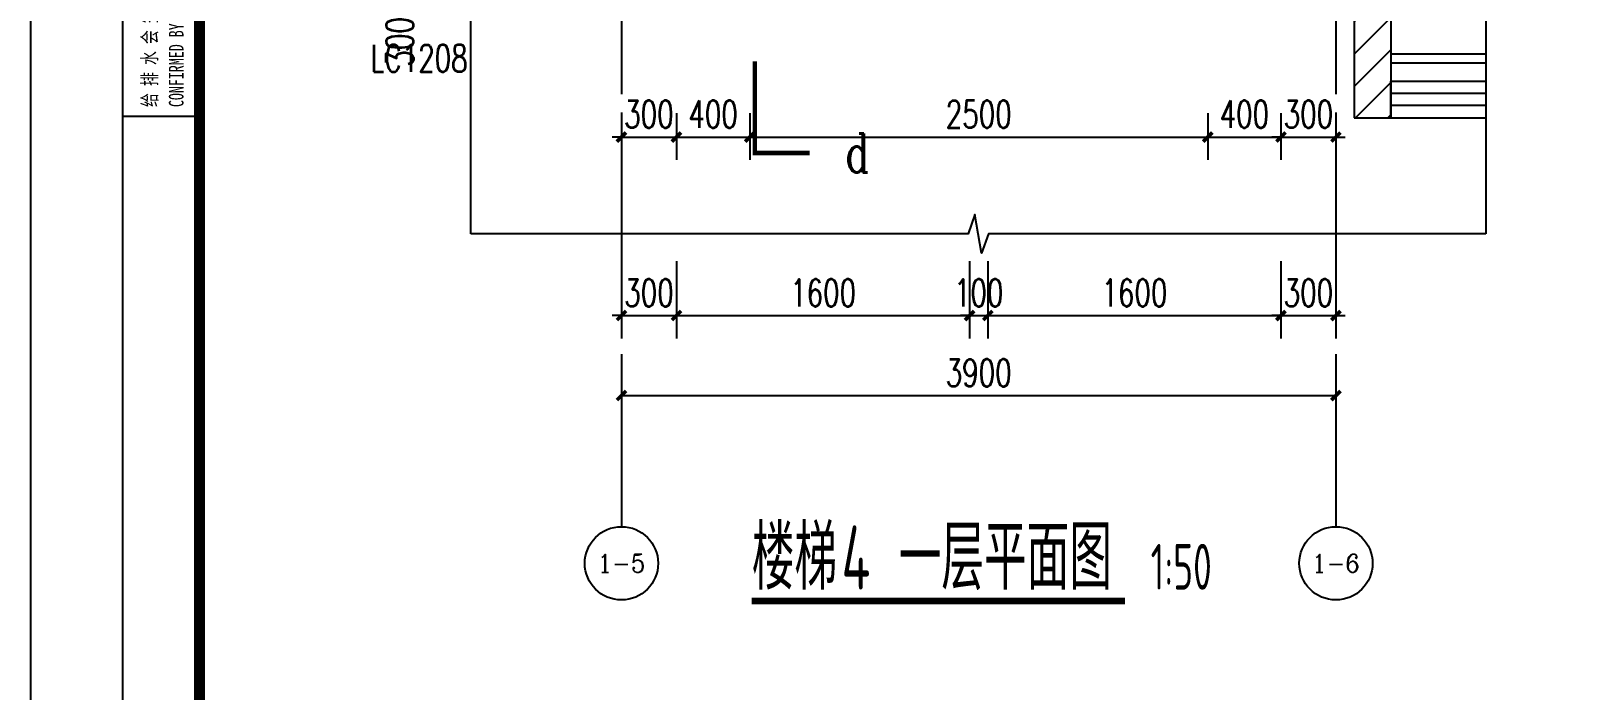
# Model space of a CAD drawing. Header units: millimetres. Extents: x -1048436 to -185795, y -983427 to 400387.
# Drawn here: x -493569 to -485145, y -673750 to -670152 of the extents above; entities that cross this region are included whole.
import ezdxf
from ezdxf.enums import TextEntityAlignment as Align

# ---------------------------------------------------------------- set-up
doc = ezdxf.new("R2010")
doc.units = ezdxf.units.MM
doc.header["$LTSCALE"] = 500
doc.linetypes.add('DOTE', pattern=[2.42, 2, -0.2, 0.02, -0.2])
for name, color, linetype in [('2017_11-sheet-L2$0$C-SHET-TTLB', 11, 'Continuous'), ('C-SHET-TTLB', 11, 'Continuous'), ('DIM_SYMB', 3, 'Continuous'), ('PUB_DIM', 3, 'Continuous'), ('PUB_TEXT', 7, 'Continuous'), ('WINDOW', 4, 'Continuous'), ('WINDOW_TEXT', 7, 'Continuous'), ('建-填充', 9, 'Continuous'), ('建-墙', 254, 'Continuous'), ('建-文字', 4, 'Continuous'), ('建-楼梯-扶手栏杆', 3, 'Continuous'), ('建-符号', 13, 'Continuous'), ('建-轴线', 16, 'DOTE')]:
    doc.layers.add(name, color=color, linetype=linetype)
doc.styles.add('2017_11-sheet-L2$0$SHEET-ECADI', font='simhei.ttf', dxfattribs={"width": 0.7})
doc.styles.add('_TCH_AXIS', font='COMPLEX', dxfattribs={"bigfont": 'GBCBIG'})
doc.styles.add('_TCH_DIM_T3', font='SIMPLEX', dxfattribs={"width": 0.705882, "bigfont": 'GBCBIG'})
doc.styles.add('_TCH_LABEL', font='COMPLEX', dxfattribs={"bigfont": 'GBCBIG'})
doc.styles.add('_TCH_WINDOW', font='SIMPLEX', dxfattribs={"height": 3.5, "bigfont": 'GBCBIG'})
doc.styles.add('ECADI', font='hzs.shx', dxfattribs={"width": 0.7, "bigfont": 'hztxt.shx'})
doc.styles.add('XD2008', font='xd-hzs.shx', dxfattribs={"width": 0.7, "bigfont": 'xd-hztxt.shx'})
doc.dimstyles.new('_TCH_ARCH&&50', dxfattribs={"dimtxt": 148.75, "dimasz": 50, "dimexe": 125, "dimexo": 150, "dimgap": 50, "dimtad": 1, "dimdec": 0, "dimzin": 0, "dimdsep": 46, "dimtxsty": '_TCH_DIM_T3', "dimblk": 'ARCHTICK', "dimcen": 0.09, "dimclrt": 7, "dimazin": 2, "dimtfac": 1, "dimtdec": 0, "dimtix": 1, "dimtmove": 2, "dimatfit": 3, "dimldrblk": 'ARCHTICK', "dimfxl": 1, "dimtolj": 1, "dimtzin": 0, "dimarcsym": 0})
pattern_1 = [(45, (0, 89.76), (-88.388383, 88.388383), [])]

# ---------------------------------------------------------------- blocks, each defined once
blk = doc.blocks.new('2017_11-sheet-L2$0$2014SHEET-L')
at = {"layer": '2017_11-sheet-L2$0$C-SHET-TTLB'}
for p, q in [((0, -45), (-9, -45)), ((0, -90), (-9, -90)), ((0, -135), (-9, -135)), ((0, -180), (-9, -180)), ((0, -225), (-9, -225))]:
    blk.add_line(p, q, dxfattribs=at)
at = {"layer": '2017_11-sheet-L2$0$C-SHET-TTLB', "style": '2017_11-sheet-L2$0$SHEET-ECADI', "width": 0.7}
for s, p in [('CONFIRMED BY A /DATE', (-2.33, -43.96)), ('建 筑 会 签/日 期', (-5.24, -43.96)), ('CONFIRMED BY S /DATE', (-2.33, -88.96)), ('结 构 会 签/日 期', (-5.24, -88.96)), ('CONFIRMED BY M /DATE', (-2.33, -133.96)), ('暖 动 会 签/日 期', (-5.24, -133.96)), ('CONFIRMED BY E /DATE', (-2.33, -178.96)), ('电 气 会 签/日 期', (-5.24, -178.96)), ('给 排 水 会 签/日 期', (-5.24, -223.96)), ('CONFIRMED BY P /DATE', (-2.33, -223.96))]:
    blk.add_text(s, height=1.6, rotation=90, dxfattribs=at).set_placement(p)
blk = doc.blocks.new('2017_11-sheet-L2', base_point=(18.4, 410))
at = {"layer": '2017_11-sheet-L2$0$C-SHET-TTLB'}
blk.add_blockref('2017_11-sheet-L2$0$2014SHEET-L', (19, 410.6), dxfattribs=at)
blk = doc.blocks.new('集团图框A1')
at = {"layer": 'C-SHET-TTLB'}
blk.add_line((259.85, -109.93), (259.85, -685.13), dxfattribs=at)
blk.add_lwpolyline([(1090.85, -100.53), (1090.85, -694.53), (249.85, -694.53), (249.85, -100.53)], close=True, dxfattribs=at)
at = {"layer": 'C-SHET-TTLB', "const_width": 1.2}
blk.add_lwpolyline([(268.25, -110.53), (1080.85, -110.53), (1080.85, -684.53), (268.25, -684.53)], close=True, dxfattribs=at)
at = {"layer": 'C-SHET-TTLB'}
blk.add_blockref('2017_11-sheet-L2', (268.25, -110.53), dxfattribs=at)
at = {"color": 2, "style": 'ECADI', "width": 0.7}
for tag, p in [('序号1', (1009.72, -381.88)), ('记要1', (1037.92, -381.9)), ('日期1', (1073.26, -381.71)), ('序号2', (1009.72, -387.77)), ('日期2', (1073.26, -387.6)), ('记要2', (1037.92, -387.79)), ('序号3', (1009.72, -393.63)), ('记要3', (1037.92, -393.65)), ('日期3', (1073.26, -393.46)), ('序号4', (1009.72, -399.51)), ('日期4', (1073.26, -399.35)), ('记要4', (1037.92, -399.53)), ('合作设计单位', (1042.53, -542.75)), ('审定人', (1041.84, -561.74)), ('审核人', (1041.84, -571.23)), ('设计总负责人', (1041.84, -580.99)), ('专业负责人', (1041.84, -591.72)), ('校对人', (1041.84, -601.96)), ('设计人', (1041.84, -611.83)), ('建设单位上', (1044.38, -619.93)), ('建设单位中', (1044.38, -623.89)), ('建设单位下', (1044.38, -627.74)), ('项目名称上', (1044.35, -632.3)), ('项目名称中', (1044.35, -636.38)), ('项目名称下', (1044.35, -640.33)), ('子项', (1043.59, -646.93)), ('图名上', (1044.47, -653.59)), ('图名中', (1044.47, -657.5)), ('图名下', (1044.47, -661.62)), ('工程编号', (1027.1, -667.58)), ('阶段', (1063.92, -667.61)), ('专业', (1063.72, -673.97)), ('比例', (1025.96, -674.19)), ('日期', (1026.1, -680.73)), ('图别、图号', (1066.05, -680.84))]:
    blk.add_attdef(tag, text='', height=3.5, dxfattribs=at).set_placement(p, align=Align.MIDDLE)
blk = doc.blocks.new('A1')
blk.add_blockref('集团图框A1', (-609654.51, -640037.88))
blk = doc.blocks.new('_ArchTick')
at = {"color": 0, "linetype": 'ByBlock', "const_width": 0.4}
blk.add_lwpolyline([(-0.5, -0.5), (0.5, 0.5)], dxfattribs=at)
blk = doc.blocks.new('*D190')
at = {"layer": 'Defpoints', "color": 0, "transparency": 16777216}
for p in [(-486745.1, -670450.9), (-486445.1, -670450.9), (-486445.1, -670732)]:
    blk.add_point(p, dxfattribs=at)
at = {"layer": 'PUB_DIM', "color": 0, "lineweight": -2, "transparency": 16777216}
for p, q in [((-486745.1, -670600.9), (-486745.1, -670857)), ((-486445.1, -670600.9), (-486445.1, -670857)), ((-486745.1, -670732), (-486795.1, -670732)), ((-486745.1, -670732), (-486445.1, -670732)), ((-486445.1, -670732), (-486395.1, -670732))]:
    blk.add_line(p, q, dxfattribs=at)
at = {"layer": 'PUB_DIM', "color": 0, "lineweight": -2, "transparency": 16777216, "xscale": 50, "yscale": 50, "zscale": 50}
blk.add_blockref('_ArchTick', (-486745.1, -670732), dxfattribs=at)
at = {"layer": 'PUB_DIM', "color": 0, "lineweight": -2, "transparency": 16777216, "xscale": 50, "yscale": 50, "zscale": 50, "rotation": 180}
blk.add_blockref('_ArchTick', (-486445.1, -670732), dxfattribs=at)
at = {"layer": 'PUB_DIM', "color": 7, "transparency": 16777216, "insert": (-486595.1, -670607.6), "char_height": 148.75, "attachment_point": 5, "style": '_TCH_DIM_T3'}
blk.add_mtext('\\A1;300', dxfattribs=at)
blk = doc.blocks.new('*D191')
at = {"layer": 'Defpoints', "color": 0, "transparency": 16777216}
for p in [(-487144.7, -670450.9), (-486745.1, -670450.9), (-486745.1, -670732)]:
    blk.add_point(p, dxfattribs=at)
at = {"layer": 'PUB_DIM', "color": 0, "lineweight": -2, "transparency": 16777216}
for p, q in [((-487144.7, -670600.9), (-487144.7, -670857)), ((-486745.1, -670600.9), (-486745.1, -670857)), ((-487144.7, -670732), (-486745.1, -670732))]:
    blk.add_line(p, q, dxfattribs=at)
at = {"layer": 'PUB_DIM', "color": 0, "lineweight": -2, "transparency": 16777216, "xscale": 50, "yscale": 50, "zscale": 50, "rotation": 180}
blk.add_blockref('_ArchTick', (-487144.7, -670732), dxfattribs=at)
at = {"layer": 'PUB_DIM', "color": 0, "lineweight": -2, "transparency": 16777216, "xscale": 50, "yscale": 50, "zscale": 50}
blk.add_blockref('_ArchTick', (-486745.1, -670732), dxfattribs=at)
at = {"layer": 'PUB_DIM', "color": 7, "transparency": 16777216, "insert": (-486944.9, -670607.6), "char_height": 148.75, "attachment_point": 5, "style": '_TCH_DIM_T3'}
blk.add_mtext('\\A1;400', dxfattribs=at)
blk = doc.blocks.new('*D192')
at = {"layer": 'Defpoints', "color": 0, "transparency": 16777216}
for p in [(-489644.7, -670450.9), (-487144.7, -670450.9), (-487144.7, -670732)]:
    blk.add_point(p, dxfattribs=at)
at = {"layer": 'PUB_DIM', "color": 0, "lineweight": -2, "transparency": 16777216}
for p, q in [((-489644.7, -670600.9), (-489644.7, -670857)), ((-487144.7, -670600.9), (-487144.7, -670857)), ((-489644.7, -670732), (-487144.7, -670732))]:
    blk.add_line(p, q, dxfattribs=at)
at = {"layer": 'PUB_DIM', "color": 0, "lineweight": -2, "transparency": 16777216, "xscale": 50, "yscale": 50, "zscale": 50, "rotation": 180}
blk.add_blockref('_ArchTick', (-489644.7, -670732), dxfattribs=at)
at = {"layer": 'PUB_DIM', "color": 0, "lineweight": -2, "transparency": 16777216, "xscale": 50, "yscale": 50, "zscale": 50}
blk.add_blockref('_ArchTick', (-487144.7, -670732), dxfattribs=at)
at = {"layer": 'PUB_DIM', "color": 7, "transparency": 16777216, "insert": (-488394.7, -670607.6), "char_height": 148.75, "attachment_point": 5, "style": '_TCH_DIM_T3'}
blk.add_mtext('\\A1;2500', dxfattribs=at)
blk = doc.blocks.new('*D193')
at = {"layer": 'Defpoints', "color": 0, "transparency": 16777216}
for p in [(-490045.1, -670450.9), (-489644.7, -670450.9), (-489644.7, -670732)]:
    blk.add_point(p, dxfattribs=at)
at = {"layer": 'PUB_DIM', "color": 0, "lineweight": -2, "transparency": 16777216}
for p, q in [((-490045.1, -670600.9), (-490045.1, -670857)), ((-489644.7, -670600.9), (-489644.7, -670857)), ((-490045.1, -670732), (-489644.7, -670732))]:
    blk.add_line(p, q, dxfattribs=at)
at = {"layer": 'PUB_DIM', "color": 0, "lineweight": -2, "transparency": 16777216, "xscale": 50, "yscale": 50, "zscale": 50, "rotation": 180}
blk.add_blockref('_ArchTick', (-490045.1, -670732), dxfattribs=at)
at = {"layer": 'PUB_DIM', "color": 0, "lineweight": -2, "transparency": 16777216, "xscale": 50, "yscale": 50, "zscale": 50}
blk.add_blockref('_ArchTick', (-489644.7, -670732), dxfattribs=at)
at = {"layer": 'PUB_DIM', "color": 7, "transparency": 16777216, "insert": (-489844.9, -670607.6), "char_height": 148.75, "attachment_point": 5, "style": '_TCH_DIM_T3'}
blk.add_mtext('\\A1;400', dxfattribs=at)
blk = doc.blocks.new('*D194')
at = {"layer": 'Defpoints', "color": 0, "transparency": 16777216}
for p in [(-490345.1, -670450.9), (-490045.1, -670450.9), (-490045.1, -670732)]:
    blk.add_point(p, dxfattribs=at)
at = {"layer": 'PUB_DIM', "color": 0, "lineweight": -2, "transparency": 16777216}
for p, q in [((-490345.1, -670600.9), (-490345.1, -670857)), ((-490045.1, -670600.9), (-490045.1, -670857)), ((-490345.1, -670732), (-490395.1, -670732)), ((-490345.1, -670732), (-490045.1, -670732)), ((-490045.1, -670732), (-489995.1, -670732))]:
    blk.add_line(p, q, dxfattribs=at)
at = {"layer": 'PUB_DIM', "color": 0, "lineweight": -2, "transparency": 16777216, "xscale": 50, "yscale": 50, "zscale": 50}
blk.add_blockref('_ArchTick', (-490345.1, -670732), dxfattribs=at)
at = {"layer": 'PUB_DIM', "color": 0, "lineweight": -2, "transparency": 16777216, "xscale": 50, "yscale": 50, "zscale": 50, "rotation": 180}
blk.add_blockref('_ArchTick', (-490045.1, -670732), dxfattribs=at)
at = {"layer": 'PUB_DIM', "color": 7, "transparency": 16777216, "insert": (-490195.1, -670607.6), "char_height": 148.75, "attachment_point": 5, "style": '_TCH_DIM_T3'}
blk.add_mtext('\\A1;300', dxfattribs=at)
blk = doc.blocks.new('*D2472')
at = {"layer": 'Defpoints', "color": 0, "transparency": 16777216}
for p in [(-490345.1, -671830.9), (-486445.1, -671830.9), (-486445.1, -672142.7)]:
    blk.add_point(p, dxfattribs=at)
at = {"layer": 'PUB_DIM', "color": 0, "lineweight": -2, "transparency": 16777216}
for p, q in [((-490345.1, -671980.9), (-490345.1, -672267.7)), ((-486445.1, -671980.9), (-486445.1, -672267.7)), ((-490345.1, -672142.7), (-486445.1, -672142.7))]:
    blk.add_line(p, q, dxfattribs=at)
at = {"layer": 'PUB_DIM', "color": 0, "lineweight": -2, "transparency": 16777216, "xscale": 50, "yscale": 50, "zscale": 50, "rotation": 180}
blk.add_blockref('_ArchTick', (-490345.1, -672142.7), dxfattribs=at)
at = {"layer": 'PUB_DIM', "color": 0, "lineweight": -2, "transparency": 16777216, "xscale": 50, "yscale": 50, "zscale": 50}
blk.add_blockref('_ArchTick', (-486445.1, -672142.7), dxfattribs=at)
at = {"layer": 'PUB_DIM', "color": 7, "transparency": 16777216, "insert": (-488395.1, -672018.3), "char_height": 148.75, "attachment_point": 5, "style": '_TCH_DIM_T3'}
blk.add_mtext('\\A1;3900', dxfattribs=at)
blk = doc.blocks.new('*D2473')
at = {"layer": 'Defpoints', "color": 0, "transparency": 16777216}
for p in [(-486745.1, -671259.8), (-486445.1, -671259.8), (-486445.1, -671705.9)]:
    blk.add_point(p, dxfattribs=at)
at = {"layer": 'PUB_DIM', "color": 0, "lineweight": -2, "transparency": 16777216}
for p, q in [((-486745.1, -671409.8), (-486745.1, -671830.9)), ((-486445.1, -671409.8), (-486445.1, -671830.9)), ((-486745.1, -671705.9), (-486795.1, -671705.9)), ((-486745.1, -671705.9), (-486445.1, -671705.9)), ((-486445.1, -671705.9), (-486395.1, -671705.9))]:
    blk.add_line(p, q, dxfattribs=at)
at = {"layer": 'PUB_DIM', "color": 0, "lineweight": -2, "transparency": 16777216, "xscale": 50, "yscale": 50, "zscale": 50}
blk.add_blockref('_ArchTick', (-486745.1, -671705.9), dxfattribs=at)
at = {"layer": 'PUB_DIM', "color": 0, "lineweight": -2, "transparency": 16777216, "xscale": 50, "yscale": 50, "zscale": 50, "rotation": 180}
blk.add_blockref('_ArchTick', (-486445.1, -671705.9), dxfattribs=at)
at = {"layer": 'PUB_DIM', "color": 7, "transparency": 16777216, "insert": (-486595.1, -671581.5), "char_height": 148.75, "attachment_point": 5, "style": '_TCH_DIM_T3'}
blk.add_mtext('\\A1;300', dxfattribs=at)
blk = doc.blocks.new('*D2474')
at = {"layer": 'Defpoints', "color": 0, "transparency": 16777216}
for p in [(-488345.1, -671259.8), (-486745.1, -671259.8), (-486745.1, -671705.9)]:
    blk.add_point(p, dxfattribs=at)
at = {"layer": 'PUB_DIM', "color": 0, "lineweight": -2, "transparency": 16777216}
for p, q in [((-488345.1, -671409.8), (-488345.1, -671830.9)), ((-486745.1, -671409.8), (-486745.1, -671830.9)), ((-488345.1, -671705.9), (-486745.1, -671705.9))]:
    blk.add_line(p, q, dxfattribs=at)
at = {"layer": 'PUB_DIM', "color": 0, "lineweight": -2, "transparency": 16777216, "xscale": 50, "yscale": 50, "zscale": 50, "rotation": 180}
blk.add_blockref('_ArchTick', (-488345.1, -671705.9), dxfattribs=at)
at = {"layer": 'PUB_DIM', "color": 0, "lineweight": -2, "transparency": 16777216, "xscale": 50, "yscale": 50, "zscale": 50}
blk.add_blockref('_ArchTick', (-486745.1, -671705.9), dxfattribs=at)
at = {"layer": 'PUB_DIM', "color": 7, "transparency": 16777216, "insert": (-487545.1, -671581.5), "char_height": 148.75, "attachment_point": 5, "style": '_TCH_DIM_T3'}
blk.add_mtext('\\A1;1600', dxfattribs=at)
blk = doc.blocks.new('*D2475')
at = {"layer": 'Defpoints', "color": 0, "transparency": 16777216}
for p in [(-488444.6, -671259.8), (-488345.1, -671259.8), (-488345.1, -671705.9)]:
    blk.add_point(p, dxfattribs=at)
at = {"layer": 'PUB_DIM', "color": 0, "lineweight": -2, "transparency": 16777216}
for p, q in [((-488444.6, -671409.8), (-488444.6, -671830.9)), ((-488345.1, -671409.8), (-488345.1, -671830.9)), ((-488444.6, -671705.9), (-488494.6, -671705.9)), ((-488444.6, -671705.9), (-488345.1, -671705.9)), ((-488345.1, -671705.9), (-488295.1, -671705.9))]:
    blk.add_line(p, q, dxfattribs=at)
at = {"layer": 'PUB_DIM', "color": 0, "lineweight": -2, "transparency": 16777216, "xscale": 50, "yscale": 50, "zscale": 50}
blk.add_blockref('_ArchTick', (-488444.6, -671705.9), dxfattribs=at)
at = {"layer": 'PUB_DIM', "color": 0, "lineweight": -2, "transparency": 16777216, "xscale": 50, "yscale": 50, "zscale": 50, "rotation": 180}
blk.add_blockref('_ArchTick', (-488345.1, -671705.9), dxfattribs=at)
at = {"layer": 'PUB_DIM', "color": 7, "transparency": 16777216, "insert": (-488394.9, -671581.5), "char_height": 148.75, "attachment_point": 5, "style": '_TCH_DIM_T3'}
blk.add_mtext('\\A1;100', dxfattribs=at)
blk = doc.blocks.new('*D2476')
at = {"layer": 'Defpoints', "color": 0, "transparency": 16777216}
for p in [(-490044.6, -671259.8), (-488444.6, -671259.8), (-488444.6, -671705.9)]:
    blk.add_point(p, dxfattribs=at)
at = {"layer": 'PUB_DIM', "color": 0, "lineweight": -2, "transparency": 16777216}
for p, q in [((-490044.6, -671409.8), (-490044.6, -671830.9)), ((-488444.6, -671409.8), (-488444.6, -671830.9)), ((-490044.6, -671705.9), (-488444.6, -671705.9))]:
    blk.add_line(p, q, dxfattribs=at)
at = {"layer": 'PUB_DIM', "color": 0, "lineweight": -2, "transparency": 16777216, "xscale": 50, "yscale": 50, "zscale": 50, "rotation": 180}
blk.add_blockref('_ArchTick', (-490044.6, -671705.9), dxfattribs=at)
at = {"layer": 'PUB_DIM', "color": 0, "lineweight": -2, "transparency": 16777216, "xscale": 50, "yscale": 50, "zscale": 50}
blk.add_blockref('_ArchTick', (-488444.6, -671705.9), dxfattribs=at)
at = {"layer": 'PUB_DIM', "color": 7, "transparency": 16777216, "insert": (-489244.6, -671581.5), "char_height": 148.75, "attachment_point": 5, "style": '_TCH_DIM_T3'}
blk.add_mtext('\\A1;1600', dxfattribs=at)
blk = doc.blocks.new('*D2477')
at = {"layer": 'Defpoints', "color": 0, "transparency": 16777216}
for p in [(-490345.1, -671259.8), (-490044.6, -671259.8), (-490044.6, -671705.9)]:
    blk.add_point(p, dxfattribs=at)
at = {"layer": 'PUB_DIM', "color": 0, "lineweight": -2, "transparency": 16777216}
for p, q in [((-490345.1, -671409.8), (-490345.1, -671830.9)), ((-490044.6, -671409.8), (-490044.6, -671830.9)), ((-490345.1, -671705.9), (-490395.1, -671705.9)), ((-490345.1, -671705.9), (-490044.6, -671705.9)), ((-490044.6, -671705.9), (-489994.6, -671705.9))]:
    blk.add_line(p, q, dxfattribs=at)
at = {"layer": 'PUB_DIM', "color": 0, "lineweight": -2, "transparency": 16777216, "xscale": 50, "yscale": 50, "zscale": 50}
blk.add_blockref('_ArchTick', (-490345.1, -671705.9), dxfattribs=at)
at = {"layer": 'PUB_DIM', "color": 0, "lineweight": -2, "transparency": 16777216, "xscale": 50, "yscale": 50, "zscale": 50, "rotation": 180}
blk.add_blockref('_ArchTick', (-490044.6, -671705.9), dxfattribs=at)
at = {"layer": 'PUB_DIM', "color": 7, "transparency": 16777216, "insert": (-490194.9, -671581.5), "char_height": 148.75, "attachment_point": 5, "style": '_TCH_DIM_T3'}
blk.add_mtext('\\A1;300', dxfattribs=at)
blk = doc.blocks.new('*D2486')
at = {"layer": 'Defpoints', "color": 0, "transparency": 16777216}
for p in [(-491692.5, -669727.2), (-491186.6, -669727.2), (-491186.6, -670027.2)]:
    blk.add_point(p, dxfattribs=at)
at = {"layer": 'PUB_DIM', "color": 0, "lineweight": -2, "transparency": 16777216}
for p, q in [((-491336.6, -669727.2), (-491817.5, -669727.2)), ((-491692.5, -670027.2), (-491692.5, -669727.2)), ((-491336.6, -670027.2), (-491817.5, -670027.2))]:
    blk.add_line(p, q, dxfattribs=at)
at = {"layer": 'PUB_DIM', "color": 0, "lineweight": -2, "transparency": 16777216, "xscale": 50, "yscale": 50, "zscale": 50}
for p, rotation in [((-491692.5, -669727.2), 90), ((-491692.5, -670027.2), 270)]:
    blk.add_blockref('_ArchTick', p, dxfattribs=dict(at, rotation=rotation))
at = {"layer": 'PUB_DIM', "color": 7, "transparency": 16777216, "insert": (-491555, -670212.2), "char_height": 148.75, "attachment_point": 5, "rotation": 90, "style": '_TCH_DIM_T3'}
blk.add_mtext('\\A1;300', dxfattribs=at)

msp = doc.modelspace()

# ---------------------------------------------------------------- hatches: boundary and pattern name
at = {"layer": '建-填充'}
h = msp.add_hatch(dxfattribs=at)
h.set_pattern_fill('普通砖', color=256, scale=50, style=0)
h.set_pattern_definition(pattern_1)
h.paths.add_polyline_path([(-486145.1, -670027.1), (-486345.1, -670027.1), (-486345.1, -670627.1), (-486145.1, -670427.1)])
h = msp.add_hatch(dxfattribs=at)
h.set_pattern_fill('普通砖', color=256, scale=50, style=0)
h.set_pattern_definition(pattern_1)
h.paths.add_polyline_path([(-486345.1, -670627.1), (-486145.1, -670627.1), (-486145.1, -670427.1)])
h = msp.add_hatch(dxfattribs=at)
h.set_pattern_fill('普通砖', color=256, scale=50, style=0)
h.set_pattern_definition(pattern_1)
h.paths.add_polyline_path([(-485626.4, -670427.1), (-485626.5, -670427.1), (-485626.5, -670627.1), (-485626.4, -670627.1)])

# ---------------------------------------------------------------- linework, layer by layer
at = {"layer": 'DIM_SYMB', "const_width": 25}
msp.add_lwpolyline([(-489617.2, -670319.1), (-489617.2, -670819.1), (-489317.2, -670819.1)], dxfattribs=at)
at = {"layer": 'WINDOW'}
for p, q in [((-486145.1, -670427.1), (-485626.5, -670427.1)), ((-486145.1, -670427.1), (-486145.1, -670627.1)), ((-485626.5, -670427.1), (-485626.5, -670627.1)), ((-485626.5, -670493.8), (-486145.1, -670493.8)), ((-485626.5, -670560.5), (-486145.1, -670560.5)), ((-486145.1, -670627.1), (-485626.5, -670627.1))]:
    msp.add_line(p, q, dxfattribs=at)
at = {"layer": '建-墙'}
for p, q in [((-486345.1, -670027.1), (-486345.1, -670627.1)), ((-486145.1, -670027.1), (-486145.1, -670427.1)), ((-486145.1, -670627.1), (-486145.1, -670427.1)), ((-485626.4, -670427.1), (-485626.5, -670427.1)), ((-485626.5, -670427.1), (-485626.5, -670627.1)), ((-486345.1, -670627.1), (-486145.1, -670627.1)), ((-485626.5, -670627.1), (-485626.4, -670627.1))]:
    msp.add_line(p, q, dxfattribs=at)
at = {"layer": '建-楼梯-扶手栏杆'}
for p, q in [((-486145.1, -670277.1), (-485626.4, -670277.1)), ((-486145.1, -670327.1), (-485626.4, -670327.1))]:
    msp.add_line(p, q, dxfattribs=at)
at = {"layer": '建-符号'}
for p, q in [((-491167.7, -671259.8), (-491167.7, -671259.8)), ((-491167.7, -671259.8), (-491167.7, -671259.8)), ((-490345.1, -672655.9), (-490345.1, -672858.1)), ((-486445.1, -672655.9), (-486445.1, -672858.1))]:
    msp.add_line(p, q, dxfattribs=at)
for points in [[(-491167.7, -671259.8), (-491167.7, -665717.4), (-491272.7, -665679.2), (-491062.7, -665642.2), (-491167.7, -665604.9), (-491167.7, -660062.6)], [(-485626.4, -660062.6), (-485626.4, -665604.9), (-485521.4, -665643.2), (-485731.4, -665680.2), (-485626.4, -665717.4), (-485626.4, -671259.8)], [(-485626.4, -671259.8), (-488340.8, -671259.8), (-488379.1, -671364.8), (-488416.1, -671154.8), (-488453.3, -671259.8), (-491167.7, -671259.8)]]:
    msp.add_lwpolyline(points, dxfattribs=at)
at = {"layer": '建-符号', "const_width": 35}
msp.add_lwpolyline([(-489633.6, -673263.6), (-487596.4, -673263.6)], dxfattribs=at)
at = {"layer": '建-符号'}
for centre in [(-490345.1, -673058.1), (-486445.1, -673058.1)]:
    msp.add_circle(centre, 200, dxfattribs=at)
at = {"layer": '建-轴线'}
for p, q in [((-490345.1, -661027.1), (-490345.1, -672655.9)), ((-486445.1, -661027.1), (-486445.1, -672655.9))]:
    msp.add_line(p, q, dxfattribs=at)

# ---------------------------------------------------------------- block references
at = {"xscale": 50, "yscale": 50, "zscale": 50}
msp.add_blockref('A1', (29976664, 31348020.2), dxfattribs=at)

# ---------------------------------------------------------------- texts
at = {"layer": 'PUB_TEXT'}
for s, height, style, width, p in [('d', 212.5, '_TCH_LABEL', 0.705882, (-489124.4, -670925.3)), ('楼梯', 350, 'XD2008', 0.7, (-489633.6, -673201.9)), ('一层平面图', 350, 'XD2008', 0.7, (-488831.6, -673201.9)), ('4', 350, 'XD2008', 0.7, (-489143.6, -673201.9)), ('1:50', 250, 'XD2008', 0.7, (-487456.4, -673201.9))]:
    msp.add_text(s, height=height, dxfattribs=dict(at, style=style, width=width)).set_placement(p)
at = {"layer": 'WINDOW_TEXT', "style": '_TCH_WINDOW', "width": 0.705882}
msp.add_text('LC1208', height=148.75, dxfattribs=at).set_placement((-491715.5, -670376.5))
at = {"layer": '建-文字', "style": '_TCH_AXIS'}
for s, p, p2 in [('1-5', (-490475.9, -673108.1), (-490214.3, -673108.1)), ('1-6', (-486575.9, -673108.1), (-486314.3, -673108.1))]:
    msp.add_text(s, height=99.88, dxfattribs=at).set_placement(p, p2, align=Align.FIT)

# ---------------------------------------------------------------- dimensions: what is measured, and where the dimension line sits
at = {"layer": 'PUB_DIM'}
dim = msp.add_linear_dim(base=(-491692.5, -669727.2), p1=(-491186.6, -670027.2), p2=(-491186.6, -669727.2), angle=90, dimstyle='_TCH_ARCH&&50', dxfattribs=at)
dim.commit()
dim.dimension.update_dxf_attribs({"geometry": '*D2486', "text_midpoint": (-491555, -670212.2), "dimtype": 129})
for p1, p2, distance, picture, middle in [((-490345.1, -670450.9), (-490045.1, -670450.9), -281.1, '*D194', (-490195.1, -670607.6)), ((-490045.1, -670450.9), (-489644.7, -670450.9), -281.1, '*D193', (-489844.9, -670607.6)), ((-489644.7, -670450.9), (-487144.7, -670450.9), -281.1, '*D192', (-488394.7, -670607.6)), ((-487144.7, -670450.9), (-486745.1, -670450.9), -281.1, '*D191', (-486944.9, -670607.6)), ((-486745.1, -670450.9), (-486445.1, -670450.9), -281.1, '*D190', (-486595.1, -670607.6)), ((-490345.0874, -671259.7962), (-490044.6164, -671259.7962), -446.0925, '*D2477', (-490194.8519, -671581.5137)), ((-490044.6, -671259.8), (-488444.6, -671259.8), -446.1, '*D2476', (-489244.6, -671581.5)), ((-488444.6164, -671259.7962), (-488345.0874, -671259.7962), -446.0925, '*D2475', (-488394.8519, -671581.5137)), ((-488345.1, -671259.8), (-486745.1, -671259.8), -446.1, '*D2474', (-487545.1, -671581.5)), ((-486745.1, -671259.8), (-486445.1, -671259.8), -446.1, '*D2473', (-486595.1, -671581.5)), ((-490345.1, -671830.9), (-486445.1, -671830.9), -311.8, '*D2472', (-488395.1, -672018.3))]:
    dim = msp.add_aligned_dim(p1=p1, p2=p2, distance=distance, dimstyle='_TCH_ARCH&&50', dxfattribs=at)
    dim.commit()
    dim.dimension.update_dxf_attribs({"geometry": picture, "text_midpoint": middle})

doc.saveas('drawing.dxf')
